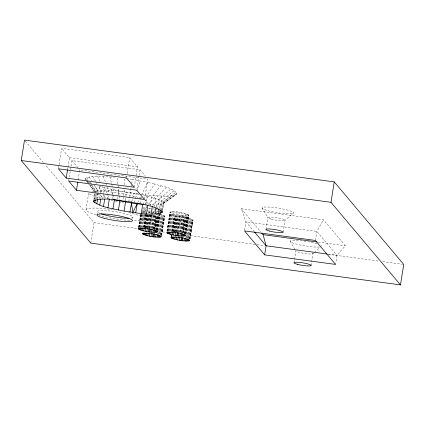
<?xml version="1.0" encoding="UTF-8"?>
<svg xmlns="http://www.w3.org/2000/svg" width="425" height="425" viewBox="0 0 425 425"><rect width="100%" height="100%" fill="white"/><g stroke="black" fill="none" stroke-linecap="round" stroke-linejoin="round"><path stroke-width="0.32" stroke-dasharray="2.12 1.59" d="M124.467 189.773L123.197 199.447M124.53 184.705L124.61 178.378L125.906 178.569M125.699 200.101L126.14 192.238L111.244 189.263L98.627 185.938L102.425 192.78M149.839 228.018L151.406 214.567M178.202 231.848L180.051 215.215L172.773 213.658L170.94 212.978L170.053 212.139C176.163 211.113 183.472 212.277 188.944 215.167L185.884 234.303M58.475 168.141L61.641 148.367L129.715 157.553L137.541 166.85L136.005 176.417M67.628 169.145L67.83 167.87M67.936 167.232L69.466 157.664L61.641 148.367M68.77 180.37L69.179 177.82M69.28 177.183L71.937 160.602L140.011 169.788L145.361 176.147M78.126 180.099L79.353 172.449M79.454 171.812L79.762 169.894L78.938 168.916M86.025 209.785L88.751 192.78A29.596 4.324 9.1 0 0 100.645 198.199M93.824 199.591L94.86 193.109M94.127 199.182L95.062 193.354M94.504 200.164L95.545 193.683M95.646 193.035L95.96 191.091L89.988 182.458M95.418 198.916L96.252 193.731M96.358 199.623L97.808 190.554L94.674 185.635M97.66 198.757L98.287 194.868L96.799 192.743M90.753 243.1L94.021 222.689L45.411 164.932M99.222 198.64L100.05 193.455M100.151 192.807L100.566 190.214L98.297 186.198M97.065 214.721L97.612 211.321M100.906 198.029L101.214 196.084L100.183 194.475M102.701 199.16L103.328 195.272M103.429 194.623L104.157 190.092L102.51 186.633M107.015 199.245L108.471 190.177L106.903 185.98M112.035 198.9L112.657 195.011M112.763 194.363L113.385 190.474L112.428 186.74M117.412 199.405L118.033 195.516M118.139 194.868L118.761 190.979L117.034 177.453M126.448 177.963L126.751 176.051M127.16 173.501L129.715 157.553M128.812 201.604L129.333 198.363M129.434 197.715L131.638 184.078M134.268 187.26L135.904 177.055M134.608 202.608L135.129 199.367M135.235 198.719L136.643 191.728M136.946 188.918L138.986 176.163M139.092 175.525L140.011 169.788M132.722 218.604L132.903 217.472M140.213 203.729L140.84 199.84M140.941 199.192L141.355 196.6M138.624 227.444L140.771 214.051M138.651 227.688L140.797 214.296M138.869 227.242L141.015 213.849M139.055 227.333L141.196 213.94M139.379 227.093L141.424 214.338M139.613 227.646L141.759 214.253M140.038 227.641L142.077 214.885M142.487 212.335L143.204 207.867L146.726 207.942M144.665 198.852L147.831 179.079L79.762 169.894M140.521 227.343L142.768 213.308M142.869 212.67L143.379 209.482L145.632 210.173L145.222 212.728M141.02 227.603L143.268 213.573M143.374 212.936L144.192 207.836M141.546 227.688L143.799 213.653M143.9 213.015L144.41 209.828M145.467 204.93L146.923 195.861L154.583 183.961C162.015 186.58 171.615 187.074 177.05 193.274L176.518 194.352L163.375 203.655C158.552 205.764 153.016 204.781 147.905 204.786L155.895 195.861C162.706 195.856 170.09 197.163 176.518 194.352M142.21 227.63L144.458 213.6M144.558 212.962L145.377 207.857M142.874 227.396L145.122 213.366M144.489 219.002L147.215 201.997M143.586 227.476L145.706 214.317M143.703 227.673L145.748 214.917M143.985 227.12L146.03 214.365M144.213 227.524L146.253 214.768M144.357 227.099L146.397 214.343M144.548 227.433L146.588 214.678M144.973 227.428L147.013 214.673M145.037 227.848L147.183 214.455M147.693 211.268L147.9 209.992M145.35 227.768L147.496 214.375M145.754 228.055L148.102 213.387M148.203 212.75L148.511 210.837L147.512 210.619M145.855 228.034L148.001 214.641M146.381 228.113L148.527 214.721C153.712 215.948 159.285 217.483 164.592 216.458L164.539 215.969L163.423 215.347L160.066 214.312M146.598 228.039L148.952 213.371M149.053 212.734L149.77 208.271L151.369 208.505M150.216 206.183L151.667 197.11L160.91 185.629M147.039 228.055L149.186 214.662M147.427 227.71L150.083 211.129L148.511 210.837M147.703 227.821L149.749 215.066M148.304 227.641L150.349 214.885M148.394 228.14L150.54 214.747M149.032 227.97L151.178 214.572M149.085 228.161L151.13 215.406M149.797 228.554L152.862 209.419M150.583 228.485L152.968 213.515M153.069 212.877L153.276 211.602L154.801 211.767M154.323 207.448L155.773 198.374L166.387 187.313M151.438 228.225L153.792 213.557M153.893 212.914L154.503 209.089L152.963 208.781M151.433 228.469L153.68 214.439M152.145 228.347L154.392 214.317M152.262 228.14L154.201 216.022M156.188 206.901L156.501 204.956L174.176 190.543M152.883 228.554L155.13 214.524M153.037 228.703L155.284 214.673M153.462 229.096L155.81 214.428M153.76 229.032L155.805 216.277L154.785 227.731L157.393 216.49L155.348 229.245L157.67 214.577M154.089 229.537L156.644 213.594M156.745 212.952L157.255 209.764L154.503 209.089M157.67 208.686L159.12 199.617L170.85 188.966M154.477 229.675L157.08 213.674M154.631 229.787L157.287 213.207M159.168 207.963L159.683 204.728L171.604 195.782M155.725 229.782L158.174 214.476M156.071 229.925L158.52 214.62M156.14 230.222L158.589 214.917M156.602 229.718L159.258 213.132M156.772 230.053L158.918 216.654M156.926 229.909L159.582 213.329M159.683 212.691L159.991 210.779M160.161 209.865L161.612 200.797L151.667 197.11L141.668 194.655L147.581 182.357L154.583 183.961M157.133 230.233L159.587 214.928M157.356 230.212L159.805 214.901M157.51 230.058L160.066 214.115M157.516 230.26L160.177 213.892M161.064 210.12L161.999 204.287L174.686 195.197M157.579 233.989L157.781 232.714M158.19 230.159L160.337 216.766M161.723 210.954L163.179 201.88L176.258 191.988M158.206 234.43L161.373 214.657M162.334 210.131L163.768 202.842L177.05 193.274M162.318 211.916L163.768 202.842L163.179 201.88L161.612 200.797M158.854 234.042L161.612 216.819M159.439 234.138L162.504 215.008M159.943 234.037L162.701 216.814M160.257 235.115L163.423 215.347M160.719 234.611L163.577 216.75M160.942 235.439L164.108 215.672M161.25 235.126L164.215 216.633M161.473 235.105L164.539 215.969M161.527 235.588L164.592 216.458M161.638 235.365L164.698 216.235M166.988 231.269L170.053 212.139M167.121 230.876L170.08 212.383M167.232 231.072L170.298 211.937M167.418 231.157L170.377 212.665M167.742 230.924L170.808 211.788M168.077 230.833L170.94 212.978M168.502 230.828L171.567 211.698M168.884 231.168L171.742 213.308M169.49 230.796L172.555 211.661M170.016 230.876L172.773 213.658M170.675 230.817L173.74 211.687M171.238 231.221L173.995 214.003M171.923 231.062L174.17 217.026C180.28 216.006 187.59 217.17 193.062 220.06L190.002 239.195M171.132 236.406L171.339 235.131M171.95 231.306L175.089 211.767M171.248 236.603L171.456 235.322M172.167 230.86L174.415 216.83M171.429 236.688L171.636 235.413M172.348 230.95L174.494 217.558L174.17 217.026M171.758 236.454L171.96 235.179M172.577 231.349L175.376 214.343M172.911 231.264L175.058 217.871L174.494 217.558M173.23 231.896L175.684 216.591M173.4 231.678L176.572 211.905M173.719 231.598L175.86 218.2L175.058 217.871M174.117 231.88L176.874 214.662M174.218 231.859L176.673 216.553M174.744 231.944L176.89 218.546L175.86 218.2M174.967 231.869L178.133 212.096M175.403 231.885L177.857 216.58M175.791 231.535L178.447 214.954M176.067 231.652L178.112 218.896L176.89 218.546M176.566 232.103L179.732 212.335M176.758 231.965L179.207 216.66M177.294 232.433L180.051 215.215L185.858 215.757L187.823 215.688L188.944 215.167M177.448 231.992L179.493 219.236L178.112 218.896M178.16 232.379L181.326 212.612M178.946 232.31L181.64 215.427L179.031 226.663M179.802 232.05L182.867 212.92M179.796 232.294L182.251 216.989M180.508 232.172L183.164 215.592M180.625 231.965L182.564 219.847L179.493 219.236M181.247 232.379L184.312 213.249M181.401 232.533L183.85 217.228M181.826 232.921L184.583 215.703M182.123 232.863L184.168 220.107L189.975 220.649L191.941 220.58L193.062 220.06M182.352 234L185.619 213.594M182.84 233.5L185.443 217.504M183.101 232.974L185.858 215.757M183.685 233.075L186.75 213.94M184.089 233.607L186.947 215.751M184.434 233.755L186.984 217.807M184.503 234.053L187.669 214.28M184.965 233.543L187.823 215.688M185.135 233.877L187.282 220.485M185.289 233.739L188.355 214.604M185.497 234.063L188.461 215.565M185.72 234.037L188.785 214.907M185.773 234.526L188.838 215.39M185.943 237.814L186.352 235.264M186.453 234.627L188.7 220.596M186.57 238.255L189.736 218.487M187.218 237.867L189.975 220.649M187.802 237.968L190.867 218.833M188.206 238.499L191.064 220.644M188.721 238.308L191.787 219.173M189.083 238.436L191.941 220.58M189.306 239.27L192.472 219.497M189.614 238.951L192.578 220.458M189.837 238.93L192.902 219.794M189.991 238.781L192.955 220.283M244.593 230.238L245.942 221.813L241.262 208.733L323.515 219.831L345.339 245.762L337.025 255.356L335.575 264.424M265.997 229.33L267.904 217.425M283.077 232.305L284.984 220.4L293.563 212.936A15.959 2.332 9.1 0 0 270.268 207.156A15.959 2.332 9.1 0 0 269.583 211.135A15.959 2.332 9.1 0 0 293.563 212.936M293.994 262.597L294.397 260.095M294.498 259.468L295.901 250.692A8.707 1.27 9.1 0 0 305.676 253.651A8.707 1.27 9.1 0 0 312.338 252.912M311.073 265.577L312.981 253.672L313.932 252.848M315.398 240.454L316.848 231.381L323.515 219.831M131.739 183.425L132.377 179.525L147.581 182.357M150.668 222.838L152.548 214.721M152.697 214.099L153.276 211.602L152.214 211.459M185.757 220.32L183.148 231.556L184.168 220.107L182.564 219.847M131.75 201.732L133.912 193.487L139.044 194.177M136.834 191.123L140.107 180.864M137.742 202.624L139.124 199.729M139.4 199.155L140.781 196.26M142.742 204.383L149.01 195.325L155.895 195.861M152.538 204.977L162.068 196.116M314.404 252.434L320.105 247.488M88.177 182.702L85.579 179.754L85.446 178.569C94.137 174.091 104.991 177.06 114.431 177.209M159.46 211.857L160.097 211.74M158.583 211.921L156.219 211.873M148.309 212.728L150.392 212.808M141.61 194.523L149.01 195.325M148.208 208.08L149.77 208.271M69.466 157.664L137.541 166.85M318.357 242.123L345.339 245.762M328.488 254.203L337.025 255.356L316.848 231.381L245.942 221.813L253.927 231.301M94.021 222.689L137.424 228.549M158.467 231.386L165.697 232.363M186.74 235.206L256.445 244.609M257.104 244.699L264.339 245.671M328.127 254.283L378.76 261.115M382.707 261.646L402.433 264.308M126.554 178.665L132.377 179.525M126.14 192.238L133.912 193.487M139.177 194.161L124.44 191.67L108.471 190.177L100.566 190.214L95.96 191.091L95.067 191.818L90.068 184.928M96.757 194.018L101.214 196.084L109.4 198.602L108.125 195.712M90.291 182.872L91.407 183.334M88.108 181.73L89.733 182.644M241.262 208.733L260.987 232.167M71.937 160.602L78.524 168.428M25.372 141.121L43.281 162.398M86.344 180.79L87.879 182.862M88.262 183.382L94.398 191.67M89.712 184.801L94.711 191.633M85.446 178.569L86.604 180.157M86.987 180.689L88.527 182.808M91.221 184.769L96.427 192.212M86.631 177.602L88.496 180.301M94.329 185.337L98.807 192.323M89.101 176.885L91.54 180.71M290.041 241.225L295.279 249.942M262.044 207.883L267.936 217.765M92.777 176.433L95.375 181.029M95.699 181.602L96.996 183.898M103.689 195.059L104.954 197.343M97.564 176.269L100.034 181.448M104.555 187.616L107.105 193.402M103.317 176.386L106.675 185.38M111.244 189.263L112.737 194.236M112.922 194.857L114.043 198.592M109.868 176.784L111.467 183.01M111.626 183.632L112.264 186.118M118.511 190.814L119.101 195.272M119.186 195.909L119.611 199.091M100.619 213.61A17.993 2.63 9.1 0 1 103.078 210.55A17.993 2.63 9.1 0 1 126.193 214.014A17.993 2.63 9.1 0 1 130.762 218.126M128.701 212.617A29.596 4.324 9.1 0 1 133.503 220.676M129.705 220.463A29.596 4.324 9.1 0 1 98.993 215.486M96.124 214.71A29.596 4.324 9.1 0 1 87.364 208.718A29.596 4.324 9.1 0 1 112.173 209.557M144.766 199.83A29.596 4.324 9.1 0 1 143.942 203.469M123.654 202.571A29.596 4.324 9.1 0 1 122.363 202.401M121.067 202.226A29.596 4.324 9.1 0 1 113.868 201.078M113.22 200.961A29.596 4.324 9.1 0 1 110.017 200.35M92.023 191.308A29.596 4.324 9.1 0 1 138.789 197.572M139.421 197.774A29.596 4.324 9.1 0 1 140.633 198.167M319.499 246.994A15.959 2.332 9.1 0 1 292.83 242.988A15.959 2.332 9.1 0 1 303.365 240.964M303.949 241.044A15.959 2.332 9.1 0 1 316.885 243.738M321.008 245.438A15.959 2.332 9.1 0 1 321.566 246.133M271.299 219.141A8.707 1.27 9.1 0 0 284.984 220.4A8.707 1.27 9.1 0 0 273.047 217.196A8.707 1.27 9.1 0 0 271.299 219.141"/><path stroke-width="0.64" d="M125.662 200.754L124.137 211.135C136.531 212.654 149.653 216.028 161.92 212.723L162.318 211.916C153.271 204.489 139.894 204.335 128.812 201.604C117.374 200.712 104.608 196.706 93.617 200.887L93.713 201.774C102.441 207.984 113.942 208.718 124.137 211.135M21.25 160.517L24.517 140.107L334.247 181.9L403.75 264.483L400.483 284.893L90.753 243.1L21.25 160.517L330.979 202.311L400.483 284.893M66.199 178.075L58.374 168.778L126.448 177.963L134.268 187.26L66.199 178.075L67.527 169.782M76.489 190.304L68.669 181.008L136.738 190.193L144.564 199.49L76.489 190.304L77.817 182.012M93.713 201.774L93.92 200.478M94.796 202.805L95.317 199.564M96.831 203.942L97.559 199.405M99.763 205.153L100.698 199.325M103.503 206.412L104.646 199.282M107.945 207.676L109.294 199.251M112.965 208.903L114.415 199.835L113.162 199.527M118.41 210.072L119.866 200.998L119.696 199.729M129.965 212.075L131.75 201.732M135.74 212.851L137.19 203.782L144.032 204.483M138.747 229.245L138.423 228.719C144.532 227.699 151.842 228.857 157.314 231.752L157.208 231.97C151.082 232.852 144.479 231.508 138.747 229.245L138.948 227.97M141.286 213.451L142.742 204.383M139.304 229.558L139.512 228.283M140.112 229.893L140.42 227.981M141.143 230.238L141.445 228.326M142.364 230.584L142.768 228.034M142.864 234.138L142.54 233.612C148.649 232.592 155.959 233.75 161.431 236.645L161.325 236.863C155.199 237.745 148.596 236.401 142.864 234.138L143.066 232.863M143.74 230.924L144.25 227.736M146.45 213.855L147.799 205.434M143.422 234.451L143.629 233.176M144.229 234.786L144.537 232.873M145.238 231.242L145.648 228.692M145.26 235.131L145.562 233.219M146.816 231.535L147.326 228.347M146.482 235.477L146.891 232.927M151.082 214.051L152.325 206.274M148.415 231.795L148.931 228.607M147.857 235.817L148.267 233.267M149.218 231.907L149.733 228.666M149.356 236.135L149.871 232.948M150.004 232.008L150.413 229.458M151.528 232.172L152.044 228.985M150.933 236.428L151.443 233.24M155.045 214.03L156.087 207.549M152.952 232.284L153.361 229.734M152.532 236.688L153.048 233.5M153.335 236.799L153.749 234.207M154.227 232.337L154.53 230.424M154.121 236.9L154.631 233.713M158.233 213.796L159.062 208.611M155.316 232.332L155.619 230.419M156.193 232.268L156.496 230.355M155.651 237.065L156.055 234.515M156.825 232.146L157.032 230.871M157.208 231.97L157.409 230.695M160.544 213.355L161.064 210.12M157.069 237.177L157.478 234.627M161.92 212.723L162.127 211.427M158.344 237.23L158.748 234.68M159.433 237.224L159.736 235.312M160.31 237.161L160.512 235.886M167.11 233.07L166.786 232.544C172.895 231.524 180.205 232.682 185.677 235.577L185.571 235.801C179.446 236.677 172.842 235.333 167.11 233.07L167.312 231.795M167.668 233.383L167.875 232.108M168.475 233.718L168.783 231.806M169.506 234.063L169.809 232.151M170.728 234.414L171.132 231.859M171.227 237.963L170.903 237.437C177.012 236.417 184.322 237.575 189.794 240.47L189.688 240.693C183.563 241.57 176.959 240.226 171.227 237.963L171.429 236.688M172.104 234.749L172.614 231.561M171.785 238.276L171.992 237.001M172.593 238.611L172.901 236.698M173.602 235.073L174.011 232.518M173.623 238.956L173.926 237.044M175.18 235.365L175.69 232.178M174.845 239.302L175.254 236.752M176.779 235.62L177.294 232.433M176.221 239.642L176.63 237.092M177.581 235.737L178.096 232.496M177.719 239.966L178.234 236.773M178.367 235.838L178.776 233.282M179.892 236.002L180.407 232.81M179.297 240.258L179.807 237.065M181.316 236.109L181.725 233.559M180.896 240.513L181.411 237.325M181.698 240.624L182.113 238.037M182.591 236.167L182.893 234.249M182.484 240.731L182.994 237.538M183.68 236.162L183.982 234.244M184.556 236.093L184.758 234.818M184.014 240.895L184.418 238.34M185.188 235.976L185.396 234.701M185.433 241.002L185.842 238.452M186.708 241.055L187.112 238.505M187.797 241.049L188.105 239.137M188.673 240.986L188.875 239.711M264.663 254.857L244.487 230.887L315.398 240.454L335.575 264.424L264.663 254.857L266.119 245.788L263.086 234.664L261.827 233.166M330.979 202.311L334.247 181.9M131.421 203.001L137.19 203.782L132.871 212.484L131.421 203.001L114.415 199.835M263.086 234.664L317.045 241.942M327.176 254.028L266.119 245.788L254.347 231.8M128.924 218.238A17.993 2.63 9.1 0 1 101.304 213.855M104.082 218.264A17.993 2.63 9.1 0 0 132.361 220.873A17.993 2.63 9.1 0 0 107.695 214.253A17.993 2.63 9.1 0 0 104.082 218.264M297.388 264.313A8.707 1.27 9.1 0 0 311.073 265.577A8.707 1.27 9.1 0 0 299.136 262.374A8.707 1.27 9.1 0 0 297.388 264.313M269.392 231.046A8.707 1.27 9.1 0 0 283.077 232.305A8.707 1.27 9.1 0 0 271.139 229.102A8.707 1.27 9.1 0 0 269.392 231.046"/></g></svg>
